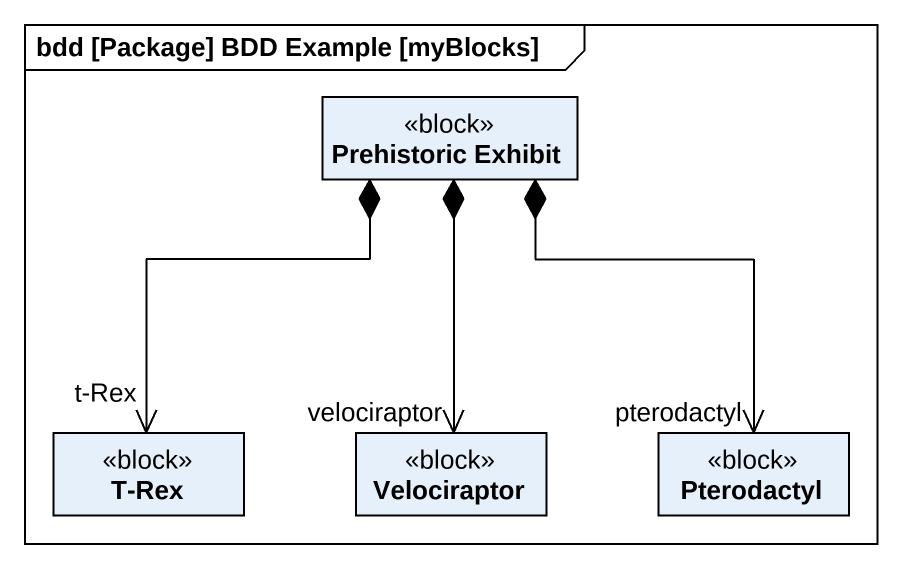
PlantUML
@startuml
mainframe bdd [Package] BDD Example [myBlocks]
hide circle
hide empty members
class "Prehistoric Exhibit" as Prehistoric_Exhibit <<block>>
class "T-Rex" as T_Rex <<block>>
class Velociraptor <<block>>
class Pterodactyl <<block>>
Prehistoric_Exhibit *--> "t-Rex" T_Rex
Prehistoric_Exhibit *--> "velociraptor" Velociraptor
Prehistoric_Exhibit *--> "pterodactyl" Pterodactyl
@enduml
